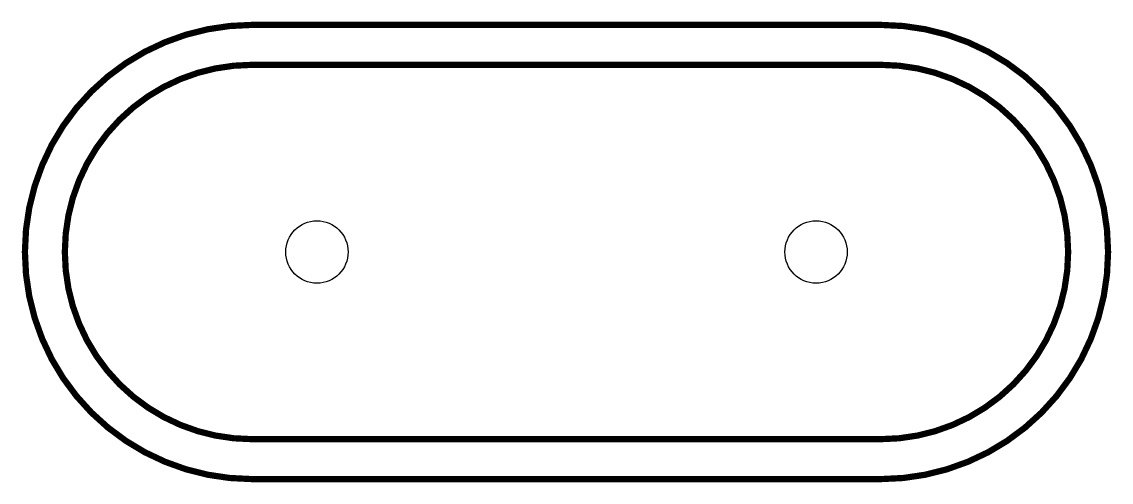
# Model space of a CAD drawing. Header units: inches. Extents: x -0.118 to 0.318, y -0.092 to 0.092.
import ezdxf

# ---------------------------------------------------------------- set-up
doc = ezdxf.new("R2010")
doc.units = ezdxf.units.IN
doc.header["$MEASUREMENT"] = 0

msp = doc.modelspace()

# ---------------------------------------------------------------- linework, layer by layer
at = {"color": 5, "const_width": 0.0025}
msp.add_lwpolyline([(-0.026, 0.091, 1), (-0.026, -0.091), (0.226, -0.091, 1), (0.226, 0.091)], format="xyb", close=True, dxfattribs=at)
at = {"const_width": 0.0025}
msp.add_lwpolyline([(-0.026, -0.075), (0.226, -0.075, 1), (0.226, 0.075), (-0.026, 0.075, 1)], format="xyb", close=True, dxfattribs=at)
for centre in [(0, 0), (0.2, 0)]:
    msp.add_circle(centre, 0.0125)

doc.saveas('drawing.dxf')
